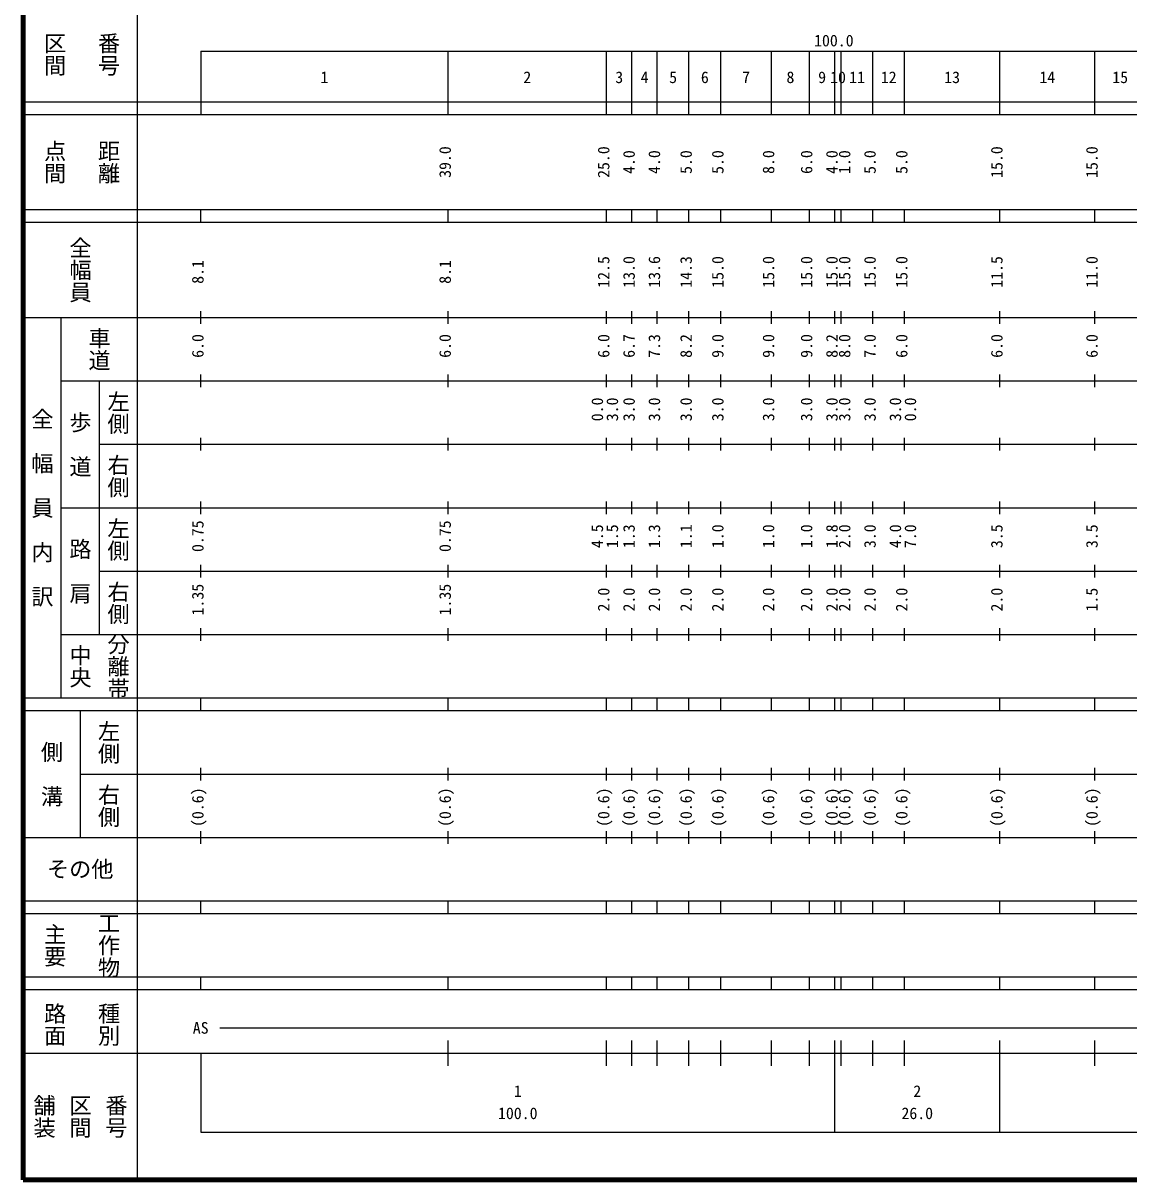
# Model space of a CAD drawing. Units: millimetres on the paper, enlarged 1000 times. Extents: x 40000 to 680000, y 20000 to 380000.
# Drawn here: x 40000 to 214368, y 20000 to 202409 of the extents above; entities that cross this region are included whole.
import ezdxf
from ezdxf.enums import TextEntityAlignment as Align

# ---------------------------------------------------------------- set-up
doc = ezdxf.new("R2010")
doc.units = ezdxf.units.MM
doc.header["$LTSCALE"] = 1000
doc.layers.add('M-TTL', color=2, linetype='Continuous', lineweight=140)
doc.layers.add('M-TTL-BAND', color=7, linetype='Continuous', lineweight=25)
doc.styles.add('@ＭＳ ゴシック', font='')
doc.styles.add('ＭＳ ゴシック', font='')
doc.styles.get('@ＭＳ ゴシック').set_extended_font_data('@MS Gothic')
doc.styles.get('ＭＳ ゴシック').set_extended_font_data('MS Gothic')

msp = doc.modelspace()

# ---------------------------------------------------------------- linework, layer by layer
at = {"layer": 'M-TTL'}
for p, q in [((40000, 380000), (40000, 20000)), ((40000, 20000), (680000, 20000))]:
    msp.add_line(p, q, dxfattribs=at)
at = {"layer": 'M-TTL-BAND'}
for p, q in [((58000, 370000), (58000, 20000)), ((68000, 198000), (579000, 198000)), ((68000, 198000), (68000, 188000)), ((107000, 188000), (107000, 198000)), ((132000, 188000), (132000, 198000)), ((136000, 188000), (136000, 198000)), ((140000, 188000), (140000, 198000)), ((145000, 188000), (145000, 198000)), ((150000, 188000), (150000, 198000)), ((158000, 188000), (158000, 198000)), ((164000, 188000), (164000, 198000)), ((168000, 188000), (168000, 198000)), ((169000, 188000), (169000, 198000)), ((174000, 188000), (174000, 198000)), ((179000, 188000), (179000, 198000)), ((194000, 188000), (194000, 198000)), ((209000, 188000), (209000, 198000)), ((40000, 190000), (579000, 190000)), ((40000, 188000), (579000, 188000)), ((40000, 173000), (579000, 173000)), ((68000, 171000), (68000, 173000)), ((107000, 171000), (107000, 173000)), ((132000, 171000), (132000, 173000)), ((136000, 171000), (136000, 173000)), ((140000, 171000), (140000, 173000)), ((145000, 171000), (145000, 173000)), ((150000, 171000), (150000, 173000)), ((158000, 171000), (158000, 173000)), ((164000, 171000), (164000, 173000)), ((168000, 171000), (168000, 173000)), ((169000, 171000), (169000, 173000)), ((174000, 171000), (174000, 173000)), ((179000, 171000), (179000, 173000)), ((194000, 171000), (194000, 173000)), ((209000, 171000), (209000, 173000)), ((40000, 171000), (579000, 171000)), ((68000, 155000), (68000, 157000)), ((107000, 155000), (107000, 157000)), ((132000, 155000), (132000, 157000)), ((136000, 155000), (136000, 157000)), ((140000, 155000), (140000, 157000)), ((145000, 155000), (145000, 157000)), ((150000, 155000), (150000, 157000)), ((158000, 155000), (158000, 157000)), ((164000, 155000), (164000, 157000)), ((168000, 155000), (168000, 157000)), ((169000, 155000), (169000, 157000)), ((174000, 155000), (174000, 157000)), ((179000, 155000), (179000, 157000)), ((194000, 155000), (194000, 157000)), ((209000, 155000), (209000, 157000)), ((40000, 156000), (579000, 156000)), ((46000, 96000), (46000, 156000)), ((46000, 146000), (579000, 146000)), ((52000, 146000), (52000, 106000)), ((68000, 145000), (68000, 147000)), ((107000, 145000), (107000, 147000)), ((132000, 145000), (132000, 147000)), ((136000, 145000), (136000, 147000)), ((140000, 145000), (140000, 147000)), ((145000, 145000), (145000, 147000)), ((150000, 145000), (150000, 147000)), ((158000, 145000), (158000, 147000)), ((164000, 145000), (164000, 147000)), ((168000, 145000), (168000, 147000)), ((169000, 145000), (169000, 147000)), ((174000, 145000), (174000, 147000)), ((179000, 145000), (179000, 147000)), ((194000, 145000), (194000, 147000)), ((209000, 145000), (209000, 147000)), ((68000, 135000), (68000, 137000)), ((107000, 135000), (107000, 137000)), ((132000, 135000), (132000, 137000)), ((136000, 135000), (136000, 137000)), ((140000, 135000), (140000, 137000)), ((145000, 135000), (145000, 137000)), ((150000, 135000), (150000, 137000)), ((158000, 135000), (158000, 137000)), ((164000, 135000), (164000, 137000)), ((168000, 135000), (168000, 137000)), ((169000, 135000), (169000, 137000)), ((174000, 135000), (174000, 137000)), ((179000, 135000), (179000, 137000)), ((194000, 135000), (194000, 137000)), ((209000, 135000), (209000, 137000)), ((52000, 136000), (579000, 136000)), ((46000, 126000), (579000, 126000)), ((68000, 125000), (68000, 127000)), ((107000, 125000), (107000, 127000)), ((132000, 125000), (132000, 127000)), ((136000, 125000), (136000, 127000)), ((140000, 125000), (140000, 127000)), ((145000, 125000), (145000, 127000)), ((150000, 125000), (150000, 127000)), ((158000, 125000), (158000, 127000)), ((164000, 125000), (164000, 127000)), ((168000, 125000), (168000, 127000)), ((169000, 125000), (169000, 127000)), ((174000, 125000), (174000, 127000)), ((179000, 125000), (179000, 127000)), ((194000, 125000), (194000, 127000)), ((209000, 125000), (209000, 127000)), ((68000, 115000), (68000, 117000)), ((107000, 115000), (107000, 117000)), ((132000, 115000), (132000, 117000)), ((136000, 115000), (136000, 117000)), ((140000, 115000), (140000, 117000)), ((145000, 115000), (145000, 117000)), ((150000, 115000), (150000, 117000)), ((158000, 115000), (158000, 117000)), ((164000, 115000), (164000, 117000)), ((168000, 115000), (168000, 117000)), ((169000, 115000), (169000, 117000)), ((174000, 115000), (174000, 117000)), ((179000, 115000), (179000, 117000)), ((194000, 115000), (194000, 117000)), ((209000, 115000), (209000, 117000)), ((52000, 116000), (579000, 116000)), ((46000, 106000), (579000, 106000)), ((68000, 105000), (68000, 107000)), ((107000, 105000), (107000, 107000)), ((132000, 105000), (132000, 107000)), ((136000, 105000), (136000, 107000)), ((140000, 105000), (140000, 107000)), ((145000, 105000), (145000, 107000)), ((150000, 105000), (150000, 107000)), ((158000, 105000), (158000, 107000)), ((164000, 105000), (164000, 107000)), ((168000, 105000), (168000, 107000)), ((169000, 105000), (169000, 107000)), ((174000, 105000), (174000, 107000)), ((179000, 105000), (179000, 107000)), ((194000, 105000), (194000, 107000)), ((209000, 105000), (209000, 107000)), ((40000, 96000), (579000, 96000)), ((68000, 94000), (68000, 96000)), ((107000, 94000), (107000, 96000)), ((132000, 94000), (132000, 96000)), ((136000, 94000), (136000, 96000)), ((140000, 94000), (140000, 96000)), ((145000, 94000), (145000, 96000)), ((150000, 94000), (150000, 96000)), ((158000, 94000), (158000, 96000)), ((164000, 94000), (164000, 96000)), ((168000, 94000), (168000, 96000)), ((169000, 94000), (169000, 96000)), ((174000, 94000), (174000, 96000)), ((179000, 94000), (179000, 96000)), ((194000, 94000), (194000, 96000)), ((209000, 94000), (209000, 96000)), ((40000, 94000), (579000, 94000)), ((49000, 94000), (49000, 74000)), ((49000, 84000), (579000, 84000)), ((68000, 83000), (68000, 85000)), ((107000, 83000), (107000, 85000)), ((132000, 83000), (132000, 85000)), ((136000, 83000), (136000, 85000)), ((140000, 83000), (140000, 85000)), ((145000, 83000), (145000, 85000)), ((150000, 83000), (150000, 85000)), ((158000, 83000), (158000, 85000)), ((164000, 83000), (164000, 85000)), ((168000, 83000), (168000, 85000)), ((169000, 83000), (169000, 85000)), ((174000, 83000), (174000, 85000)), ((179000, 83000), (179000, 85000)), ((194000, 83000), (194000, 85000)), ((209000, 83000), (209000, 85000)), ((68000, 73000), (68000, 75000)), ((107000, 73000), (107000, 75000)), ((132000, 73000), (132000, 75000)), ((136000, 73000), (136000, 75000)), ((140000, 73000), (140000, 75000)), ((145000, 73000), (145000, 75000)), ((150000, 73000), (150000, 75000)), ((158000, 73000), (158000, 75000)), ((164000, 73000), (164000, 75000)), ((168000, 73000), (168000, 75000)), ((169000, 73000), (169000, 75000)), ((174000, 73000), (174000, 75000)), ((179000, 73000), (179000, 75000)), ((194000, 73000), (194000, 75000)), ((209000, 73000), (209000, 75000)), ((40000, 74000), (579000, 74000)), ((40000, 64000), (579000, 64000)), ((68000, 62000), (68000, 64000)), ((107000, 62000), (107000, 64000)), ((132000, 62000), (132000, 64000)), ((136000, 62000), (136000, 64000)), ((140000, 62000), (140000, 64000)), ((145000, 62000), (145000, 64000)), ((150000, 62000), (150000, 64000)), ((158000, 62000), (158000, 64000)), ((164000, 62000), (164000, 64000)), ((168000, 62000), (168000, 64000)), ((169000, 62000), (169000, 64000)), ((174000, 62000), (174000, 64000)), ((179000, 62000), (179000, 64000)), ((194000, 62000), (194000, 64000)), ((209000, 62000), (209000, 64000)), ((40000, 62000), (579000, 62000)), ((40000, 52000), (579000, 52000)), ((68000, 50000), (68000, 52000)), ((107000, 50000), (107000, 52000)), ((132000, 50000), (132000, 52000)), ((136000, 50000), (136000, 52000)), ((140000, 50000), (140000, 52000)), ((145000, 50000), (145000, 52000)), ((150000, 50000), (150000, 52000)), ((158000, 50000), (158000, 52000)), ((164000, 50000), (164000, 52000)), ((168000, 50000), (168000, 52000)), ((169000, 50000), (169000, 52000)), ((174000, 50000), (174000, 52000)), ((179000, 50000), (179000, 52000)), ((194000, 50000), (194000, 52000)), ((209000, 50000), (209000, 52000)), ((40000, 50000), (579000, 50000)), ((71000, 44000), (555000, 44000)), ((107000, 38000), (107000, 42000)), ((132000, 38000), (132000, 42000)), ((136000, 38000), (136000, 42000)), ((140000, 38000), (140000, 42000)), ((145000, 38000), (145000, 42000)), ((150000, 38000), (150000, 42000)), ((158000, 38000), (158000, 42000)), ((164000, 38000), (164000, 42000)), ((168000, 27500), (168000, 42000)), ((169000, 38000), (169000, 42000)), ((174000, 38000), (174000, 42000)), ((179000, 38000), (179000, 42000)), ((194000, 27500), (194000, 42000)), ((209000, 38000), (209000, 42000)), ((40000, 40000), (579000, 40000)), ((68000, 40000), (68000, 27500)), ((68000, 27500), (579000, 27500))]:
    msp.add_line(p, q, dxfattribs=at)

# ---------------------------------------------------------------- texts
at = {"layer": 'M-TTL-BAND', "style": '@ＭＳ ゴシック'}
for s, p in [('番号', (53500, 197500)), ('区間', (45000, 197500)), ('点間', (45000, 180500)), ('距離', (53500, 180500)), ('全幅員', (49000, 163500)), ('車道', (52000, 151000)), ('左側', (55000, 141000)), ('全\u3000幅\u3000員\u3000内\u3000訳', (43000, 126000)), ('歩\u3000道', (49000, 136000)), ('右側', (55000, 131000)), ('左側', (55000, 121000)), ('路\u3000肩', (49000, 116000)), ('右側', (55000, 111000)), ('分離帯', (55000, 101000)), ('中央', (49000, 101000)), ('左側', (53500, 89000)), ('側\u3000溝', (44500, 84000)), ('右側', (53500, 79000)), ('主要', (45000, 57000)), ('工作物', (53500, 57000)), ('路面', (45000, 44500)), ('種別', (53500, 44500)), ('舗装', (43333, 30000)), ('区間', (49000, 30000)), ('番号', (54667, 30000))]:
    msp.add_text(s, height=2566, rotation=270, dxfattribs=at).set_placement(p, align=Align.MIDDLE_CENTER)
at = {"layer": 'M-TTL-BAND', "style": 'ＭＳ ゴシック'}
for s, p in [('100.0', (167844, 198195)), ('1', (87500, 192405)), ('2', (119500, 192405)), ('3', (134000, 192405)), ('4', (138000, 192405)), ('5', (142500, 192405)), ('6', (147500, 192405)), ('7', (154000, 192405)), ('8', (161000, 192405)), ('9', (166000, 192405)), ('10', (168500, 192405)), ('11', (171500, 192405)), ('12', (176500, 192405)), ('13', (186500, 192405)), ('14', (201500, 192405)), ('15', (213000, 192405)), ('AS', (68000, 42500)), ('1', (118000, 32523)), ('2', (181000, 32523)), ('100.0', (118000, 29033)), ('26.0', (181000, 29033))]:
    msp.add_text(s, height=1833, dxfattribs=at).set_placement(p, align=Align.BOTTOM_CENTER)
for s, p in [('39.0', (108000, 180500)), ('25.0', (133000, 180500)), ('15.0', (195000, 180500)), ('15.0', (210000, 180500)), ('4.0', (137000, 180500)), ('4.0', (141000, 180500)), ('5.0', (146000, 180500)), ('5.0', (151000, 180500)), ('8.0', (159000, 180500)), ('6.0', (165000, 180500)), ('4.0', (169000, 180500)), ('1.0', (171000, 180500)), ('5.0', (175000, 180500)), ('5.0', (180000, 180500)), ('8.1', (69000, 163174)), ('8.1', (108000, 163174)), ('12.5', (133000, 163174)), ('13.0', (137000, 163174)), ('13.6', (141000, 163174)), ('14.3', (146000, 163174)), ('15.0', (151000, 163174)), ('15.0', (159000, 163174)), ('15.0', (165000, 163174)), ('15.0', (169000, 163174)), ('15.0', (171000, 163174)), ('15.0', (175000, 163174)), ('15.0', (180000, 163174)), ('11.5', (195000, 163174)), ('11.0', (210000, 163174)), ('6.0', (69000, 151500)), ('6.0', (108000, 151500)), ('6.0', (133000, 151500)), ('6.7', (137000, 151500)), ('8.2', (146000, 151500)), ('9.0', (151000, 151500)), ('9.0', (159000, 151500)), ('9.0', (165000, 151500)), ('8.2', (169000, 151500)), ('8.0', (171000, 151500)), ('7.0', (175000, 151500)), ('6.0', (180000, 151500)), ('6.0', (195000, 151500)), ('6.0', (210000, 151500)), ('7.3', (141000, 151500)), ('0.0', (132000, 141500)), ('3.0', (134370, 141500)), ('3.0', (137000, 141500)), ('3.0', (141000, 141500)), ('3.0', (146000, 141500)), ('3.0', (151000, 141500)), ('3.0', (159000, 141500)), ('3.0', (165000, 141500)), ('3.0', (169000, 141500)), ('3.0', (171000, 141500)), ('3.0', (175000, 141500)), ('3.0', (179000, 141500)), ('0.0', (181370, 141500)), ('0.75', (69000, 121500)), ('0.75', (108000, 121500)), ('4.5', (132000, 121500)), ('1.5', (134370, 121500)), ('1.3', (137000, 121500)), ('1.3', (141000, 121500)), ('1.1', (146000, 121500)), ('1.0', (151000, 121500)), ('1.0', (159000, 121500)), ('1.0', (165000, 121500)), ('1.8', (169000, 121500)), ('2.0', (171000, 121500)), ('3.0', (175000, 121500)), ('4.0', (179000, 121500)), ('7.0', (181370, 121500)), ('3.5', (195000, 121500)), ('3.5', (210000, 121500)), ('1.35', (69000, 111500)), ('1.35', (108000, 111500)), ('2.0', (133000, 111500)), ('2.0', (137000, 111500)), ('2.0', (141000, 111500)), ('2.0', (146000, 111500)), ('2.0', (151000, 111500)), ('2.0', (159000, 111500)), ('2.0', (165000, 111500)), ('2.0', (169000, 111500)), ('2.0', (171000, 111500)), ('2.0', (175000, 111500)), ('2.0', (180000, 111500)), ('2.0', (195000, 111500)), ('1.5', (210000, 111500)), ('(0.6)', (69000, 78764)), ('(0.6)', (108000, 78764)), ('(0.6)', (133000, 78764)), ('(0.6)', (137000, 78764)), ('(0.6)', (141000, 78764)), ('(0.6)', (146000, 78764)), ('(0.6)', (151000, 78764)), ('(0.6)', (159000, 78764)), ('(0.6)', (165000, 78764)), ('(0.6)', (169000, 78764)), ('(0.6)', (171000, 78764)), ('(0.6)', (175000, 78764)), ('(0.6)', (180000, 78764)), ('(0.6)', (195000, 78764)), ('(0.6)', (210000, 78764))]:
    msp.add_text(s, height=1833, rotation=90, dxfattribs=at).set_placement(p, align=Align.BOTTOM_CENTER)
msp.add_text('その他', height=2566, dxfattribs=at).set_placement((49000, 69000), align=Align.MIDDLE_CENTER)

doc.saveas('drawing.dxf')
